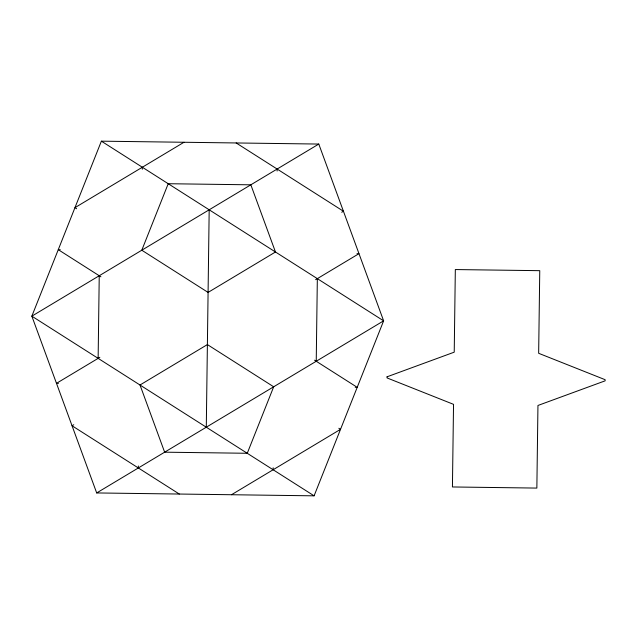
<?xml version="1.0" encoding="UTF-8"?>
<svg xmlns="http://www.w3.org/2000/svg" width="637" height="637" viewBox="0 0 637 637"><rect width="100%" height="100%" fill="white"/><g stroke="black" fill="none" stroke-linecap="round" stroke-linejoin="round"><path stroke-width="0.96" d="M98.138 358.352L99.237 275.741M138.34 467.956L138.364 465.981M142.314 169.227L142.346 167.244M206.292 427.204L209.183 209.796M273.13 469.756L273.162 467.773M277.111 171.019L277.135 169.044M316.239 361.259L317.337 278.648M101.379 141.167L31.85 316.159L96.689 492.942L314.097 495.833L383.625 320.841L318.787 144.058L101.379 141.167L383.625 320.841L96.689 492.942M183.989 142.266L74.959 207.662L76.631 208.729M318.787 144.058L31.85 316.159L314.097 495.833M99.842 357.333L56.486 383.339L58.469 383.363M341.719 212.264L343.423 211.237L236.168 142.959M73.757 424.736L72.053 425.763L179.308 494.041M315.633 279.667L358.981 253.661L356.999 253.637M231.486 494.734L340.516 429.338L338.836 428.271M60.252 249.688L58.27 249.664L100.917 276.808M355.223 387.312L357.206 387.336L314.559 360.192M387.049 376.809L387.033 377.924L453.536 404.344L452.429 486.963L536.856 488.085L537.954 405.466L605.134 380.83L605.15 379.708L538.655 353.296L539.754 270.677L455.328 269.555L454.229 352.165L387.049 376.809M168.216 183.719L141.796 250.214L208.084 292.415L275.471 251.997L250.835 184.818L168.216 183.719M273.679 386.786L247.26 453.281L164.641 452.182L140.005 385.003L207.391 344.585L273.679 386.786"/></g></svg>
